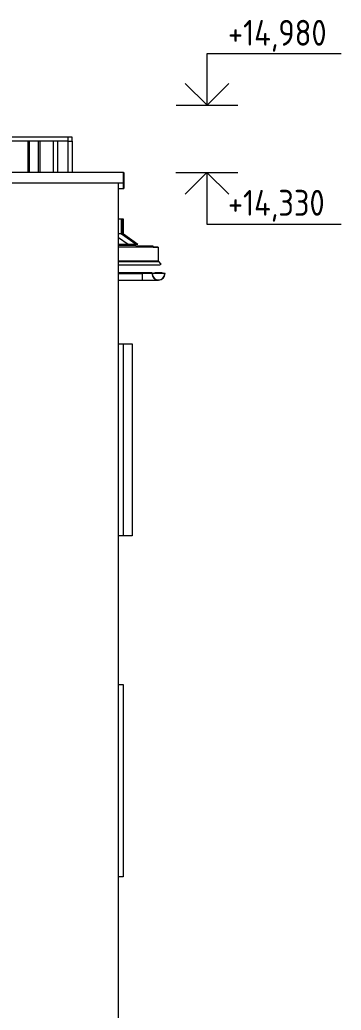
# Model space of a CAD drawing. Header units: millimetres. Extents: x -515342 to 330399, y -224905 to 507333.
# Drawn here: x 195116 to 198230, y -44912 to -35321 of the extents above; entities that cross this region are included whole.
import ezdxf

# ---------------------------------------------------------------- set-up
doc = ezdxf.new("R2010")
doc.units = ezdxf.units.MM
doc.layers.get('0').update_dxf_attribs({"lineweight": 0})
for name, color, linetype, lineweight in [('Аннотация', 7, 'Continuous', 0), ('Витраж', 7, 'Continuous', 0), ('Крыша', 7, 'Continuous', 0), ('Линии', 7, 'Continuous', 0), ('Обобщенные модели', 7, 'Continuous', 0), ('Ограждение', 7, 'Continuous', 0), ('Отметки', 7, 'Continuous', 0), ('Стены', 7, 'Continuous', 0), ('Стены внутренние', 7, 'Continuous', 0), ('Стены наружные', 7, 'Continuous', 0), ('Стены штриховка поверхности', 7, 'Continuous', 0)]:
    doc.layers.add(name, color=color, linetype=linetype, lineweight=lineweight)
doc.styles.add('GOST Common_1', font='', dxfattribs={"width": 0.9, "height": 250})
doc.styles.get('GOST Common_1').set_extended_font_data('GOST Common')
pattern_1 = [(0, (-69.69, 0), (0, 100), []), (90, (-69.69, 0), (-100, 6e-15), [])]

# ---------------------------------------------------------------- blocks, each defined once
blk = doc.blocks.new('Прямоугольный импост - АР_Откос_Металлический_50х330 Белый Правый-9899489-Фасад Д-А_')
at = {"layer": 'Витраж'}
for p, q in [((470, 2620), (515, 2620)), ((515, 2620), (515, 760)), ((515, 760), (470, 760))]:
    blk.add_line(p, q, dxfattribs=at)
blk = doc.blocks.new('Прямоугольный импост - АР_Откос_Металлический_50х330 Белый Правый-V26-Фасад Д-А_')
at = {"layer": 'Витраж'}
for p, q in [((515, 12670), (602.5, 12670)), ((602.5, 12670), (602.5, 10810)), ((602.5, 10810), (515, 10810))]:
    blk.add_line(p, q, dxfattribs=at)
blk = doc.blocks.new('ASVP_ОМ_Водосточный желоб - Желоб 125-9912284-Фасад Д-А_')
at = {"layer": 'Обобщенные модели'}
for p, q in [((797, 13350), (795, 13350)), ((920, 13350), (918, 13350))]:
    blk.add_line(p, q, dxfattribs=at)
for radius, end in [(62.5, 0), (60.5, 360)]:
    blk.add_arc((857.5, 13350), radius, 180, end, dxfattribs=at)
blk = doc.blocks.new('Влж_Решетка для желоба - Решетка 125-9884270-Фасад Д-А_')
at = {"layer": 'Обобщенные модели'}
h = blk.add_hatch(dxfattribs=at)
h.set_pattern_fill('FP_6', color=256, style=0, pattern_type=2)
h.set_pattern_definition(pattern_1)
h.paths.add_polyline_path([(920, 13350), (920, 13352), (878.5, 13357.8), (836.5, 13357.8), (795, 13352), (795, 13350), (836.5, 13355.8), (878.5, 13355.8)])
for p, q in [((795, 13352), (795, 13350)), ((920, 13350), (920, 13352))]:
    blk.add_line(p, q, dxfattribs=at)
for centre in [(857.5, 13058.6), (857.5, 13056.6)]:
    blk.add_arc(centre, 300, 77.9753, 102.0247, dxfattribs=at)
blk = doc.blocks.new('ASVP_ОМ_Водосточный желоб - Желоб 125-9912534-Фасад Д-А_')
at = {"layer": 'Обобщенные модели'}
for p, q in [((702.5, 13350), (470, 13350)), ((470, 13287.5), (795, 13287.5))]:
    blk.add_line(p, q, dxfattribs=at)
blk = doc.blocks.new('FP_61-Фасад Д-А_')
at = {"layer": 'Обобщенные модели'}
for p, q in [((795, 13358.6), (470, 13358.6)), ((470, 13356.3), (795, 13356.3)), ((530.3, 13353.1), (530.3, 13359)), ((630.3, 13353.1), (630.3, 13359)), ((730.3, 13353.1), (730.3, 13359))]:
    blk.add_line(p, q, dxfattribs=at)
blk = doc.blocks.new('Влж_Решетка для желоба - Решетка 125-9912537-Фасад Д-А_')
at = {"layer": 'Обобщенные модели'}
h = blk.add_hatch(dxfattribs=at)
h.set_pattern_fill('FP_7', color=256, style=0, pattern_type=2)
h.set_pattern_definition(pattern_1)
h.paths.add_polyline_path([(702.5, 13350), (795, 13350), (794, 13352), (470, 13352), (470, 13350), (588.4, 13350)])
for p, q in [((795, 13352), (470, 13352)), ((470, 13350), (702.5, 13350)), ((795, 13357.8), (795, 13352))]:
    blk.add_line(p, q, dxfattribs=at)
blk.add_blockref('FP_61-Фасад Д-А_', (0, 0), dxfattribs=at)
blk = doc.blocks.new('Влж_Детали для желоба - Угол 90гр 125-9912225-Фасад Д-А_')
at = {"layer": 'Обобщенные модели'}
for p, q in [((702.5, 13286.5), (702.5, 13350)), ((794, 13350), (702.5, 13350)), ((795, 13350), (794, 13350)), ((918, 13350), (797, 13350)), ((921, 13350), (920, 13350)), ((702.5, 13286.5), (857.5, 13286.5))]:
    blk.add_line(p, q, dxfattribs=at)
blk.add_arc((857.5, 13350), 63.5, 180, 0, dxfattribs=at)
blk = doc.blocks.new('FP_73-Фасад Д-А_')
at = {"layer": 'Обобщенные модели'}
for p, q in [((470, 13359.7), (795, 13359.7)), ((795, 13358.6), (470, 13358.6)), ((730.3, 13357.7), (730.3, 13359))]:
    blk.add_line(p, q, dxfattribs=at)
blk = doc.blocks.new('Влж_Решетка для желоба - Решетка 125-9912729-Фасад Д-А_')
at = {"layer": 'Обобщенные модели'}
blk.add_line((795, 13357.8), (795, 13357.8), dxfattribs=at)
blk.add_blockref('FP_73-Фасад Д-А_', (0, 0), dxfattribs=at)
blk = doc.blocks.new('СД_Люблино_Фасады_rvt-1-Фасад Д-А_')
at = {"layer": 'Стены внутренние'}
blk.add_line((470, 200), (470, 14230), dxfattribs=at)
at = {"layer": 'Витраж', "lineweight": 9}
for name, p in [('Прямоугольный импост - АР_Откос_Металлический_50х330 Белый Правый-9899489-Фасад Д-А_', (0, 10050)), ('Прямоугольный импост - АР_Откос_Металлический_50х330 Белый Правый-V26-Фасад Д-А_', (0, 0)), ('Прямоугольный импост - АР_Откос_Металлический_50х330 Белый Правый-9899489-Фасад Д-А_', (0, 6750))]:
    blk.add_blockref(name, p, dxfattribs=at)
at = {"layer": 'Обобщенные модели', "lineweight": 9}
for name in ['Влж_Решетка для желоба - Решетка 125-9912729-Фасад Д-А_', 'Влж_Решетка для желоба - Решетка 125-9912537-Фасад Д-А_', 'ASVP_ОМ_Водосточный желоб - Желоб 125-9912534-Фасад Д-А_', 'Влж_Детали для желоба - Угол 90гр 125-9912225-Фасад Д-А_', 'Влж_Решетка для желоба - Решетка 125-9884270-Фасад Д-А_', 'ASVP_ОМ_Водосточный желоб - Желоб 125-9912284-Фасад Д-А_']:
    blk.add_blockref(name, (0, 0), dxfattribs=at)
blk = doc.blocks.new('Ограждение - Ограждение-9809147-Фасад Д-А_')
at = {"layer": 'Ограждение'}
for p, q in [((855, 13605), (470, 13605)), ((805, 13606.5), (855, 13605)), ((855, 13605), (855, 13470)), ((855, 13470), (470, 13470)), ((470, 13466.7), (856.2, 13466.7)), ((470, 13436.4), (872.7, 13436.4)), ((856.2, 13466.7), (876.8, 13446.2))]:
    blk.add_line(p, q, dxfattribs=at)
blk.add_open_spline([(855, 13470), (855, 13469.6), (855.1, 13468.8), (855.5, 13467.7), (855.9, 13467), (856.2, 13466.7)], degree=3, dxfattribs=at)
blk.add_open_spline([(876.8, 13446.2), (877.1, 13445.8), (877.7, 13445), (878.3, 13443.6), (878.5, 13442.1), (878.3, 13440.9), (878, 13439.9), (877.7, 13439.3), (877.3, 13438.6), (876.8, 13438.2), (876.5, 13437.8), (876.2, 13437.6), (875.9, 13437.4), (875.6, 13437.2), (875.2, 13437), (874.9, 13436.8), (874.5, 13436.7), (874.2, 13436.6), (873.8, 13436.5), (873.4, 13436.4), (873.1, 13436.4), (872.8, 13436.4), (872.7, 13436.4)], degree=3, knots=[-1, -1, -1, -1, -0.9166667, -0.8333333, -0.75, -0.6666667, -0.625, -0.5833333, -0.5416667, -0.5, -0.4791667, -0.4583333, -0.4375, -0.4166667, -0.3958333, -0.375, -0.3541667, -0.3333333, -0.3125, -0.2916667, -0.2708333, -0.25, -0.25, -0.25, -0.25], dxfattribs=at)
blk = doc.blocks.new('Ограждение - Ограждение-9810127-Фасад Д-А_')
at = {"layer": 'Ограждение'}
for p, q in [((519, 14330), (-16124, 14330)), ((519, 14330), (519, 14230)), ((-16124, 14230), (519, 14230)), ((470, 14175), (519, 14175))]:
    blk.add_line(p, q, dxfattribs=at)
blk = doc.blocks.new('Заглушка для парапетного отлива - Заглушка для парапетного отлива-9810502-Фасад Д-А_')
at = {"layer": 'Обобщенные модели'}
for p, q in [((519, 14230), (519, 14330)), ((519, 14330), (520, 14330)), ((520, 14330), (520, 14230)), ((519, 14175), (519, 14230)), ((520, 14230), (519, 14230)), ((520, 14230), (520, 14175)), ((519, 14175), (520, 14175))]:
    blk.add_line(p, q, dxfattribs=at)
blk = doc.blocks.new('Заглушка на парапетный отлив 2 - Заглушка на парапетный отлив 2-9811343-Фасад Д-А_')
at = {"layer": 'Обобщенные модели'}
for p, q in [((520, 14330), (521, 14330)), ((521, 14330), (521, 14275)), ((521, 14275), (520, 14275)), ((521, 14275), (521, 14175)), ((520, 14175), (521, 14175))]:
    blk.add_line(p, q, dxfattribs=at)
blk = doc.blocks.new('Прямоугольный импост - АР_Импост_40х40 _стойка ограждения на кровле_-10059441-Фасад Д-А_')
at = {"layer": 'Витраж'}
for p, q in [((20, 14671), (-20, 14671)), ((-20, 14671), (-20, 14631)), ((-20, 14631), (20, 14631)), ((20, 14631), (20, 14671))]:
    blk.add_line(p, q, dxfattribs=at)
blk = doc.blocks.new('Прямоугольный импост - АР_Импост_40х40 _стойка ограждения на кровле_-V129-Фасад Д-А_')
at = {"layer": 'Витраж'}
for p, q in [((-20, 14671), (-300, 14671)), ((-20, 14631), (-300, 14631))]:
    blk.add_line(p, q, dxfattribs=at)
blk = doc.blocks.new('Прямоугольный импост - АР_Импост_40х40 _стойка ограждения на кровле_-10057260-Фасад Д-А_')
at = {"layer": 'Витраж'}
for p, q in [((-300, 14671), (-600, 14671)), ((-300, 14631), (-600, 14631))]:
    blk.add_line(p, q, dxfattribs=at)
blk = doc.blocks.new('Прямоугольный импост - АР_Импост_40х40 _стойка ограждения на кровле_-10059257-Фасад Д-А_')
at = {"layer": 'Витраж'}
for p, q in [((-160, 14330), (-160, 14631)), ((-120, 14631), (-120, 14330))]:
    blk.add_line(p, q, dxfattribs=at)
blk = doc.blocks.new('Прямоугольный импост - АР_Импост_16х16 _вертикальное заполнение ограждений_-10058717-Фасад Д-А_')
at = {"layer": 'Витраж'}
for p, q in [((-408, 14631), (-408, 14330)), ((-392, 14330), (-392, 14631))]:
    blk.add_line(p, q, dxfattribs=at)
blk = doc.blocks.new('Прямоугольный импост - АР_Импост_16х16 _вертикальное заполнение ограждений_-10061087-Фасад Д-А_')
at = {"layer": 'Витраж'}
for p, q in [((-308, 14631), (-308, 14330)), ((-292, 14631), (-292, 14330))]:
    blk.add_line(p, q, dxfattribs=at)
blk = doc.blocks.new('Прямоугольный импост - АР_Импост_40х40 _стойка ограждения на кровле_-V132-Фасад Д-А_')
at = {"layer": 'Витраж'}
for p, q in [((-20, 14631), (-20, 14330)), ((20, 14631), (20, 14330))]:
    blk.add_line(p, q, dxfattribs=at)
blk = doc.blocks.new('Высотные отметки - Стрелка вверх-5091-Фасад Д-А_')
at = {"layer": 'Аннотация'}
for p, q in [((-19235.1, 700), (-20535.1, 700)), ((-19235.1, 200), (-19235.1, 700)), ((-19235.1, 200), (-19447.2, 412.1)), ((-19235.1, 200), (-19022.9, 412.1)), ((-18935.1, 200), (-19535.1, 200))]:
    blk.add_line(p, q, dxfattribs=at)
blk = doc.blocks.new('Высотные отметки - Стрелка вниз-5092-Фасад Д-А_')
at = {"layer": 'Аннотация'}
for p, q in [((-18939.5, 0), (-19539.5, 0)), ((-19239.5, 0), (-19451.7, -212.1)), ((-19239.5, 0), (-19239.5, -500)), ((-19239.5, 0), (-19027.4, -212.1)), ((-19239.5, -500), (-20539.5, -500))]:
    blk.add_line(p, q, dxfattribs=at)

msp = doc.modelspace()

# ---------------------------------------------------------------- hatches: boundary and pattern name
at = {"layer": 'Стены штриховка поверхности'}
h = msp.add_hatch(dxfattribs=at)
h.set_pattern_fill('FP_42', color=256, style=0, pattern_type=2)
h.set_pattern_definition([(0, (196098, -38029), (0, 10000), []), (90, (196098.46, -38029.2), (-661.97, 4e-14), [])])
h.paths.add_polyline_path([(196102.1354, -37508.9613), (196102.1354, -37494.182), (196072.9839, -37494.182), (196072.9839, -37508.4827), (196075.3753, -37508.522)])
h.paths.add_polyline_path([(196072.9839, -37394.182), (196102.1354, -37394.182), (196102.1354, -37252.982), (196072.9839, -37252.982), (196072.9839, -37373.5513)])
h = msp.add_hatch(dxfattribs=at)
h.set_pattern_fill('FP_43', color=256, style=0, pattern_type=2)
h.set_pattern_definition([(0, (196110, -38029), (0, 10000), []), (90, (196110.2, -38029.2), (-822.2, 5e-14), [])])
h.paths.add_polyline_path([(196114.7348, -37509.1681), (196114.7348, -37494.182), (196102.1354, -37494.182), (196102.1354, -37508.9613)])
h.paths.add_polyline_path([(196102.1354, -37394.182), (196114.7348, -37394.182), (196114.7348, -37252.982), (196102.1354, -37252.982), (196102.1354, -37347.1085)])
h = msp.add_hatch(dxfattribs=at)
h.set_pattern_fill('FP_41', color=256, style=0, pattern_type=2)
h.set_pattern_definition([(0, (196118, -38029), (0, 10000), []), (90, (196118.4, -38029.2), (-540.98, 3e-14), [])])
h.paths.add_polyline_path([(196121.4324, -37509.278), (196121.4324, -37494.182), (196114.7348, -37494.182), (196114.7348, -37509.1681)])
h.paths.add_polyline_path([(196114.7348, -37394.182), (196121.4324, -37394.182), (196121.4324, -37252.982), (196114.7348, -37252.982), (196114.7348, -37389.3989)])

# ---------------------------------------------------------------- linework, layer by layer
at = {"layer": 'Крыша'}
for p, q in [((196107.4297, -37251.982), (196072.9839, -37251.982)), ((196407.9839, -37513.982), (196072.9839, -37508.4827)), ((196407.9839, -37522.682), (196407.9839, -37513.982))]:
    msp.add_line(p, q, dxfattribs=at)
at = {"layer": 'Линии'}
for p, q in [((196722.9839, -36148.982), (197002.9839, -36148.982)), ((196802.9839, -36799.182), (197002.9839, -36799.182))]:
    msp.add_line(p, q, dxfattribs=at)
at = {"layer": 'Отметки'}
for p, q in [((196722.9839, -36148.982), (196929.9065, -36148.982)), ((196802.9839, -36799.182), (196929.215, -36799.182))]:
    msp.add_line(p, q, dxfattribs=at)
at = {"layer": 'Стены'}
for p, q in [((196121.4324, -37394.182), (196072.9839, -37394.182)), ((196102.1354, -37394.182), (196243.4378, -37494.182)), ((196114.7348, -37394.182), (196246.763, -37494.182)), ((196121.4324, -37394.182), (196261.4594, -37494.182)), ((196072.9839, -37428.0169), (196165.6447, -37494.182)), ((196072.9839, -37494.182), (196261.4594, -37494.182)), ((196121.4324, -37495.5494), (196126.5695, -37499.182)), ((196121.4324, -37499.182), (196126.5695, -37499.182))]:
    msp.add_line(p, q, dxfattribs=at)
at = {"layer": 'Стены наружные'}
for p, q in [((196121.4324, -37252.982), (196072.9839, -37252.982)), ((196102.1354, -37394.182), (196102.1354, -37252.982)), ((196114.7348, -37394.182), (196114.7348, -37252.982)), ((196121.4324, -37394.182), (196121.4324, -37252.982)), ((196102.1354, -37508.9613), (196102.1354, -37494.182)), ((196114.7348, -37509.1681), (196114.7348, -37494.182)), ((196121.4324, -37509.278), (196121.4324, -37494.182))]:
    msp.add_line(p, q, dxfattribs=at)

# ---------------------------------------------------------------- block references
msp.add_blockref('СД_Люблино_Фасады_rvt-1-Фасад Д-А_', (195602.9839, -51129.182))
at = {"layer": 'Витраж'}
for name in ['Прямоугольный импост - АР_Импост_40х40 _стойка ограждения на кровле_-10057260-Фасад Д-А_', 'Прямоугольный импост - АР_Импост_16х16 _вертикальное заполнение ограждений_-10058717-Фасад Д-А_', 'Прямоугольный импост - АР_Импост_16х16 _вертикальное заполнение ограждений_-10061087-Фасад Д-А_', 'Прямоугольный импост - АР_Импост_40х40 _стойка ограждения на кровле_-V129-Фасад Д-А_', 'Прямоугольный импост - АР_Импост_40х40 _стойка ограждения на кровле_-10059257-Фасад Д-А_', 'Прямоугольный импост - АР_Импост_40х40 _стойка ограждения на кровле_-10059441-Фасад Д-А_', 'Прямоугольный импост - АР_Импост_40х40 _стойка ограждения на кровле_-V132-Фасад Д-А_']:
    msp.add_blockref(name, (195602.9839, -51129.182), dxfattribs=at)
at = {"layer": 'Обобщенные модели'}
for name in ['Заглушка на парапетный отлив 2 - Заглушка на парапетный отлив 2-9811343-Фасад Д-А_', 'Заглушка для парапетного отлива - Заглушка для парапетного отлива-9810502-Фасад Д-А_']:
    msp.add_blockref(name, (195602.9839, -51129.182), dxfattribs=at)
at = {"layer": 'Ограждение'}
for name in ['Ограждение - Ограждение-9810127-Фасад Д-А_', 'Ограждение - Ограждение-9809147-Фасад Д-А_']:
    msp.add_blockref(name, (195602.9839, -51129.182), dxfattribs=at)
at = {"layer": 'Отметки', "extrusion": (0, 0, -1)}
for name, p in [('Высотные отметки - Стрелка вверх-5091-Фасад Д-А_', (-177694.8309, -36348.982)), ('Высотные отметки - Стрелка вниз-5092-Фасад Д-А_', (-177689.6754, -36799.182))]:
    msp.add_blockref(name, p, dxfattribs=at)

# ---------------------------------------------------------------- texts
at = {"layer": 'Отметки', "char_height": 250, "width": 1191.744618, "attachment_point": 1, "line_spacing_factor": 1.022761, "style": 'GOST Common_1'}
for s, insert in [('+14,980', (197133.3463, -35322.2749)), ('+14,330', (197132.6547, -36968.6253))]:
    msp.add_mtext(s, dxfattribs=dict(at, insert=insert))

doc.saveas('drawing.dxf')
